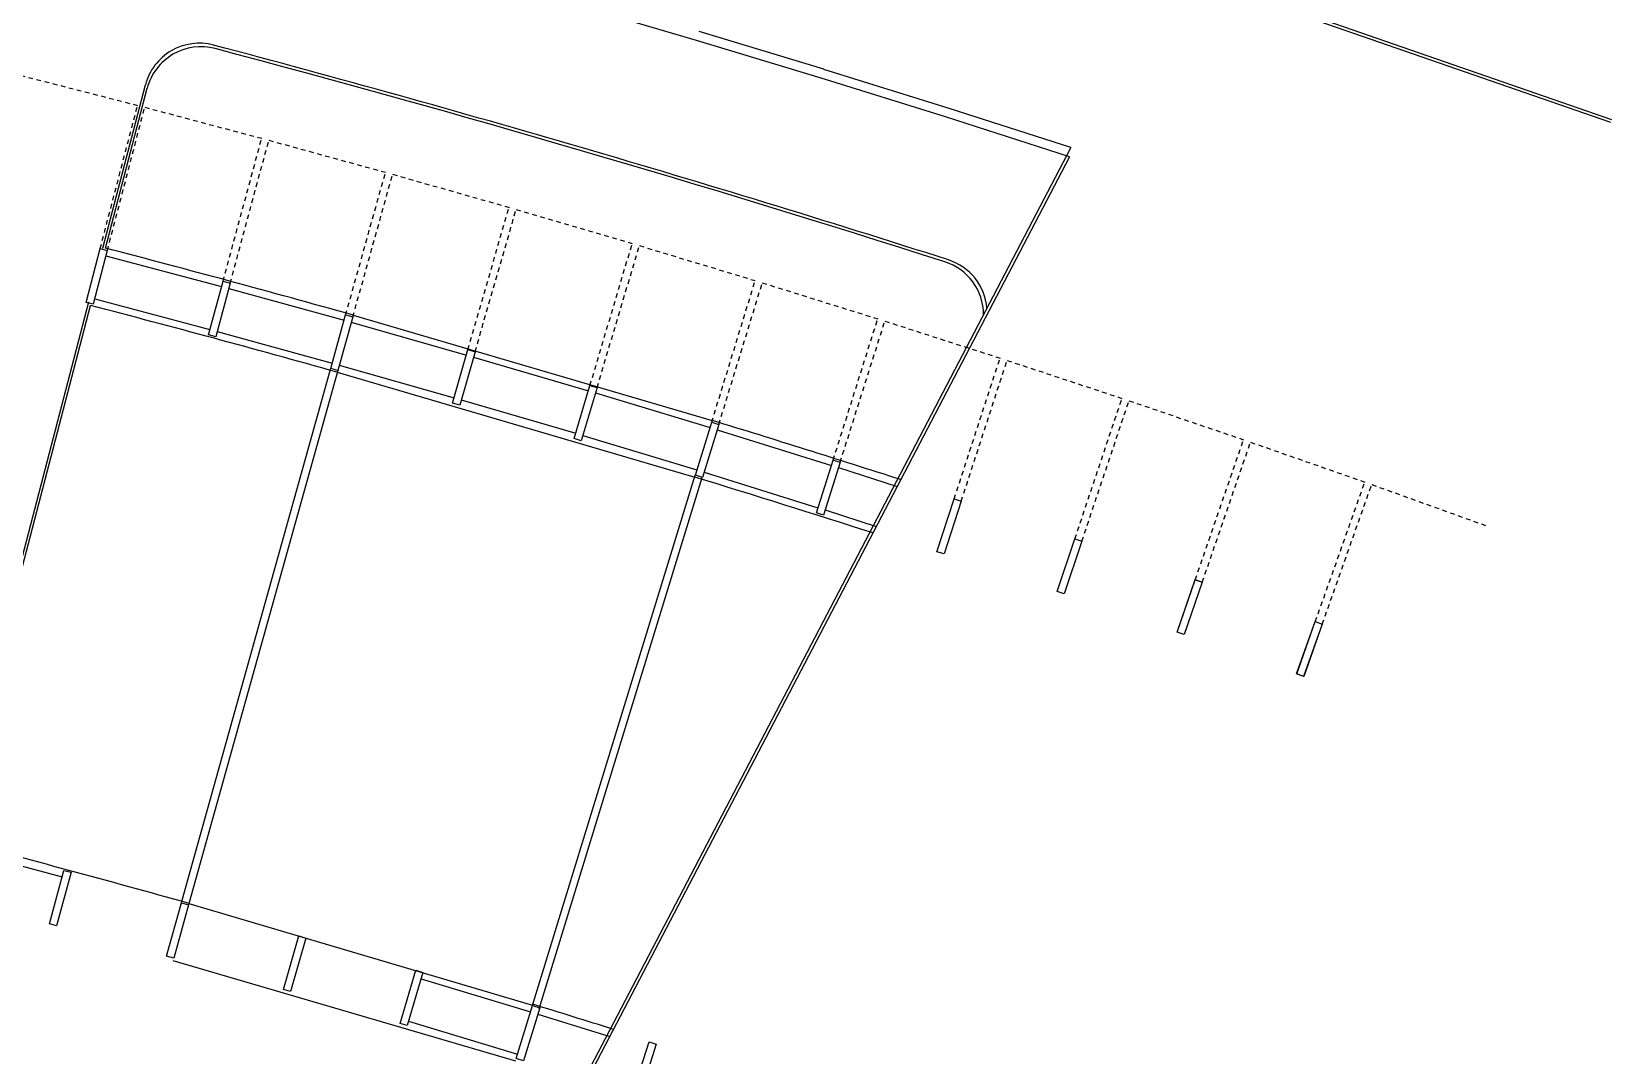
# Model space of a CAD drawing. Header units: millimetres. Extents: x 2757 to 3055, y 1102 to 1216.
# Drawn here: x 3011.05 to 3053.74, y 1145.51 to 1173.16 of the extents above; entities that cross this region are included whole.
import ezdxf

# ---------------------------------------------------------------- set-up
doc = ezdxf.new("R2010")
doc.units = ezdxf.units.MM
doc.linetypes.add('HIDDEN2', pattern=[0.1875, 0.125, -0.0625])
for name, color, linetype in [('AR-ALV-VT1', 2, 'Continuous'), ('BANC', 2, 'Continuous'), ('ESTR', 3, 'Continuous'), ('PISO', 1, 'Continuous'), ('PROJ', 1, 'HIDDEN2')]:
    doc.layers.add(name, color=color, linetype=linetype)

# ---------------------------------------------------------------- blocks, each defined once
blk = doc.blocks.new('PILAR-SLC')
for points in [[(0.197, -26.487), (0.197, -27.987), (-0.003, -27.987), (-0.003, -26.487)], [(0.197, -42.97), (0.197, -44.47), (-0.003, -44.47), (-0.003, -42.97)]]:
    blk.add_lwpolyline(points, close=True)

msp = doc.modelspace()

# ---------------------------------------------------------------- linework, layer by layer
at = {"layer": 'AR-ALV-VT1'}
for points in [[(3021.612, 1136.339, 0.05916), (2935.976, 1152.005), (2927.053, 1152.488), (2920.658, 1152.701)], [(3021.406, 1136.119, 0.058865), (2935.936, 1151.757), (2927.044, 1152.238)]]:
    msp.add_lwpolyline(points, format="xyb", dxfattribs=at)
at = {"layer": 'BANC'}
for p, q in [((3040.945, 1175.142), (3053.711, 1170.714)), ((3040.97, 1175.218), (3053.737, 1170.789)), ((3029.014, 1172.923), (3025.638, 1173.913)), ((3032.454, 1172.144), (3029.086, 1173.162)), ((3032.382, 1171.904), (3029.014, 1172.923)), ((3035.741, 1170.857), (3032.382, 1171.904)), ((3035.815, 1171.096), (3032.456, 1172.143)), ((3039.132, 1170.03), (3035.817, 1171.095)), ((3039.092, 1169.781), (3035.741, 1170.857)), ((3039.132, 1170.03), (3021.406, 1136.119)), ((3039.092, 1169.781), (3021.612, 1136.339))]:
    msp.add_line(p, q, dxfattribs=at)
at = {"layer": 'PISO'}
for p, q in [((3012.977, 1167.317), (3014.129, 1171.728)), ((3013.048, 1167.314), (3014.176, 1171.632)), ((3013.058, 1167.105), (3016.186, 1166.274)), ((3016.377, 1166.222), (3019.498, 1165.365)), ((3008.813, 1151.37), (3012.598, 1165.866)), ((3008.873, 1151.325), (3012.644, 1165.766)), ((3012.756, 1165.943), (3015.871, 1165.116)), ((3019.74, 1165.505), (3029.439, 1162.661)), ((3016.065, 1165.064), (3019.172, 1164.21)), ((3019.688, 1165.312), (3022.801, 1164.427)), ((3019.13, 1164.066), (3015.05, 1149.465)), ((3019.366, 1164.155), (3022.466, 1163.275)), ((3022.991, 1164.373), (3026.097, 1163.462)), ((3019.322, 1164.012), (3015.243, 1149.411)), ((3019.309, 1163.964), (3028.969, 1161.132)), ((3022.66, 1163.219), (3025.752, 1162.313)), ((3026.286, 1163.406), (3029.384, 1162.468)), ((3029.573, 1162.41), (3032.663, 1161.447)), ((3025.945, 1162.255), (3029.029, 1161.322)), ((3024.576, 1146.831), (3028.983, 1161.179)), ((3024.768, 1146.772), (3029.174, 1161.121)), ((3029.222, 1161.263), (3032.298, 1160.304)), ((3032.851, 1161.387), (3034.438, 1160.878)), ((3032.49, 1160.243), (3033.874, 1159.799)), ((3008.888, 1151.13), (3011.874, 1150.337)), ((3015.3, 1149.616), (3024.587, 1146.864)), ((3014.869, 1148.075), (3024.124, 1145.36)), ((3021.575, 1147.582), (3024.532, 1146.688)), ((3024.727, 1146.628), (3026.672, 1146.021)), ((3021.233, 1146.432), (3024.178, 1145.541))]:
    msp.add_line(p, q, dxfattribs=at)
for centre, radius, start, end in [((3015.58, 1171.349), 1.5, 75.1598, 165.3655), ((3015.627, 1171.253), 1.5, 75.1499, 165.3655), ((2911.053, 776.853), 409.609, 72.26491, 75.15978), ((2911.053, 776.853), 409.529, 72.27544, 75.14991), ((2911.053, 776.853), 403.563, 74.37639, 75.36049), ((3035.274, 1165.513), 1.5, 0.2547, 72.2754), ((3035.37, 1165.566), 1.5, 4.834, 72.2649), ((2911.053, 776.853), 401.963, 74.37637, 75.36047), ((2911.053, 776.853), 403.563, 72.18315, 72.94128), ((2911.053, 776.853), 401.963, 72.22246, 72.94147), ((2911.028, 776.925), 387.003, 74.36933, 75.36429), ((2911.028, 776.925), 387.003, 72.59758, 72.93529)]:
    msp.add_arc(centre, radius, start, end, dxfattribs=at)
at = {"layer": 'PROJ'}
for p, q in [((3010.748, 1171.983), (3013.915, 1171.17)), ((3012.904, 1167.3), (3013.915, 1171.17)), ((3013.098, 1167.25), (3014.108, 1171.12)), ((3014.108, 1171.12), (3017.268, 1170.28)), ((3016.225, 1166.419), (3017.268, 1170.28)), ((3016.418, 1166.367), (3017.461, 1170.228)), ((3017.461, 1170.228), (3020.614, 1169.362)), ((3019.537, 1165.509), (3020.614, 1169.362)), ((3019.73, 1165.455), (3020.806, 1169.308)), ((3020.806, 1169.308), (3023.951, 1168.415)), ((3022.842, 1164.572), (3023.951, 1168.415)), ((3023.034, 1164.516), (3024.143, 1168.359)), ((3024.143, 1168.359), (3027.281, 1167.439)), ((3026.139, 1163.606), (3027.281, 1167.439)), ((3026.331, 1163.549), (3027.473, 1167.382)), ((3027.473, 1167.382), (3030.602, 1166.436)), ((3029.428, 1162.612), (3030.602, 1166.436)), ((3029.619, 1162.553), (3030.793, 1166.377)), ((3030.793, 1166.377), (3033.914, 1165.404)), ((3032.708, 1161.59), (3033.914, 1165.404)), ((3032.898, 1161.53), (3034.105, 1165.343)), ((3034.105, 1165.343), (3037.218, 1164.344)), ((3035.979, 1160.541), (3037.218, 1164.344)), ((3036.169, 1160.479), (3037.408, 1164.282)), ((3037.408, 1164.282), (3040.512, 1163.256)), ((3039.241, 1159.463), (3040.512, 1163.256)), ((3039.43, 1159.4), (3040.702, 1163.192)), ((3040.702, 1163.192), (3043.797, 1162.139)), ((3042.493, 1158.358), (3043.797, 1162.139)), ((3042.682, 1158.293), (3043.986, 1162.074)), ((3043.986, 1162.074), (3047.073, 1160.995)), ((3045.737, 1157.225), (3047.073, 1160.995)), ((3045.925, 1157.158), (3047.261, 1160.929)), ((3047.261, 1160.929), (3050.338, 1159.823))]:
    msp.add_line(p, q, dxfattribs=at)

# ---------------------------------------------------------------- block references
at = {"layer": 'ESTR'}
for p, rotation in [((3019.598, 1192.928), 345.3658536585357), ((3023.137, 1191.989), 344.8780487804885), ((3026.667, 1191.019), 344.3902439024383), ((3030.189, 1190.02), 343.9024390243899), ((3033.702, 1188.991), 343.4146341463417), ((3037.207, 1187.932), 342.9268292682919), ((3040.702, 1186.843), 342.4390243902432), ((3044.188, 1185.724), 341.9512195121961), ((3047.66, 1184.576), 341.4634146341463), ((3047.664, 1184.576), 341.4634146341465), ((3051.126, 1183.399), 340.9756097560976), ((3051.13, 1183.398), 340.9756097560972), ((3054.582, 1182.191), 340.4878048780488), ((3054.586, 1182.191), 340.487804878048)]:
    msp.add_blockref('PILAR-SLC', p, dxfattribs=dict(at, rotation=rotation))

doc.saveas('drawing.dxf')
